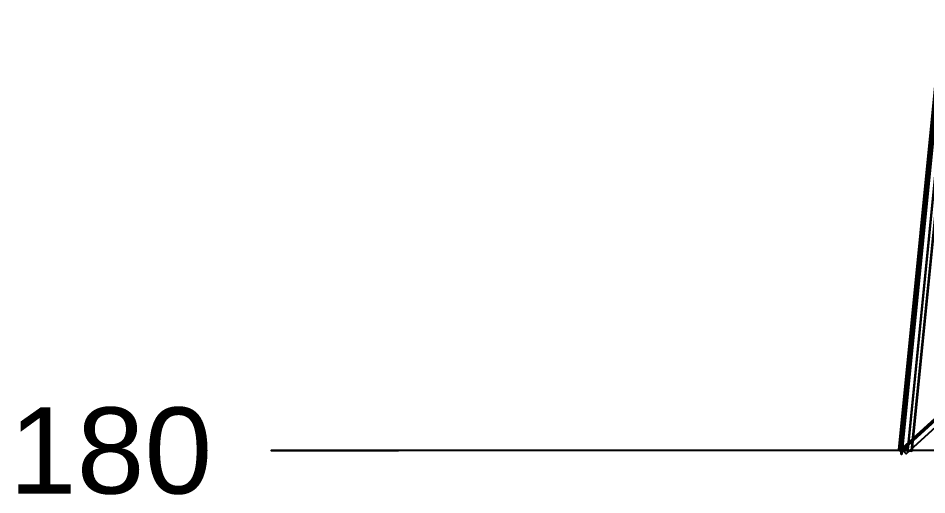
# Model space of a CAD drawing. Extents: x -15.8 to 15, y 4.5 to 69.4.
# Drawn here: x -15.78 to -5.22, y 4.49 to 10.02 of the extents above; entities that cross this region are included whole.
import ezdxf
from ezdxf.enums import TextEntityAlignment as Align

# ---------------------------------------------------------------- set-up
doc = ezdxf.new("R2010")
doc.units = 0
doc.styles.add('PLS_View', font='ARIAL.TTF')

msp = doc.modelspace()

# ---------------------------------------------------------------- linework, layer by layer
at = {"layer": '1', "color": 3}
for points in [[(-4.8987, 9.9953, 5.0545), (-5.3987, 4.9953, 5.5545), (-5.5472, 5.0085, 5.5382), (-5.0472, 10.0085, 5.0382)], [(-5.0472, 10.0085, 5.0382), (-5.5472, 5.0085, 5.5382), (-5.5325, 4.9922, 5.3898), (-5.0325, 9.9922, 4.8898)], [(-5.0325, 9.9922, -4.8898), (-5.5325, 4.9922, -5.3898), (-5.5472, 5.0085, -5.5382), (-5.0472, 10.0085, -5.0382)], [(-5.0472, 10.0085, -5.0382), (-5.5472, 5.0085, -5.5382), (-5.3987, 4.9953, -5.5545), (-4.8987, 9.9953, -5.0545)], [(-5.0325, 9.9922, 4.8898), (-5.5325, 4.9922, 5.3898), (-5.5166, 4.9908, 5.3916), (-5.0166, 9.9908, 4.8916)], [(-5.0166, 9.9908, -4.8916), (-5.5166, 4.9908, -5.3916), (-5.5325, 4.9922, -5.3898), (-5.0325, 9.9922, -4.8898)], [(-5.0298, 10.0054, 5.0241), (-5.5298, 5.0054, 5.5241), (-5.3971, 4.9936, 5.5386), (-4.8971, 9.9936, 5.0386)], [(-5.0166, 9.9908, 4.8916), (-5.5166, 4.9908, 5.3916), (-5.5298, 5.0054, 5.5241), (-5.0298, 10.0054, 5.0241)], [(-5.0298, 10.0054, -5.0241), (-5.5298, 5.0054, -5.5241), (-5.5166, 4.9908, -5.3916), (-5.0166, 9.9908, -4.8916)], [(-4.8971, 9.9936, -5.0386), (-5.3971, 4.9936, -5.5386), (-5.5298, 5.0054, -5.5241), (-5.0298, 10.0054, -5.0241)], [(-4.8971, 9.9936, 5.0386), (-5.3971, 4.9936, 5.5386), (-5.3987, 4.9953, 5.5545), (-4.8987, 9.9953, 5.0545)], [(-4.8987, 9.9953, -5.0545), (-5.3987, 4.9953, -5.5545), (-5.3971, 4.9936, -5.5386), (-4.8971, 9.9936, -5.0386)], [(-5.5472, 5.0085, 5.5382), (-5.3987, 4.9953, 5.5545), (-5.3971, 4.9936, 5.5386)], [(-5.5472, 5.0085, 5.5382), (-5.3971, 4.9936, 5.5386), (-5.5298, 5.0054, 5.5241)], [(-5.5472, 5.0085, 5.5382), (-5.5298, 5.0054, 5.5241), (-5.5166, 4.9908, 5.3916)], [(-5.5472, 5.0085, 5.5382), (-5.5166, 4.9908, 5.3916), (-5.5325, 4.9922, 5.3898)], [(-5.5472, 5.0085, -5.5382), (-5.5325, 4.9922, -5.3898), (-5.5166, 4.9908, -5.3916)], [(-5.5472, 5.0085, -5.5382), (-5.5166, 4.9908, -5.3916), (-5.5298, 5.0054, -5.5241)], [(-5.5472, 5.0085, -5.5382), (-5.5298, 5.0054, -5.5241), (-5.3971, 4.9936, -5.5386)], [(-5.5472, 5.0085, -5.5382), (-5.3971, 4.9936, -5.5386), (-5.3987, 4.9953, -5.5545)]]:
    msp.add_3dface(points, dxfattribs=at)
at = {"layer": '1', "color": 5}
for points in [[(-4.9441, 10.017, 0.0205), (-5.4441, 5.017, 5.5205), (-5.5237, 5.0163, 5.5126), (-5.0237, 10.0163, 0.0126)], [(-5.0237, 10.0163, 0.0126), (-5.5237, 5.0163, 5.5126), (-5.5179, 4.957, 5.4593), (-5.0179, 9.957, -0.0407)], [(-5.0217, 9.9581, 0.0401), (-5.5217, 4.9581, -5.4599), (-5.5223, 5.0173, -5.5137), (-5.0223, 10.0173, -0.0137)], [(-5.0223, 10.0173, -0.0137), (-5.5223, 5.0173, -5.5137), (-5.4425, 5.0142, -5.5181), (-4.9425, 10.0142, -0.0181)], [(-5.0157, 9.9579, 0.0397), (-5.5157, 4.9579, -5.4603), (-5.5217, 4.9581, -5.4599), (-5.0217, 9.9581, 0.0401)], [(-5.0179, 9.957, -0.0407), (-5.5179, 4.957, 5.4593), (-5.512, 4.957, 5.4599), (-5.012, 9.957, -0.0401)], [(-5.0173, 10.0119, 0.0092), (-5.5173, 5.0119, 5.5092), (-5.4437, 5.0125, 5.5165), (-4.9437, 10.0125, 0.0165)], [(-5.012, 9.957, -0.0401), (-5.512, 4.957, 5.4599), (-5.5173, 5.0119, 5.5092), (-5.0173, 10.0119, 0.0092)], [(-0.0097, 10.0046, -4.939), (-5.5097, 5.0046, -5.439), (-5.5168, 5.0202, -5.5172), (-0.0168, 10.0202, -5.0172)], [(-0.0168, 10.0202, -5.0172), (-5.5168, 5.0202, -5.5172), (-5.4634, 4.963, -5.5335), (0.0366, 9.963, -5.0335)], [(-5.0163, 10.0126, -0.01), (-5.5163, 5.0126, -5.51), (-5.5157, 4.9579, -5.4603), (-5.0157, 9.9579, 0.0397)], [(-4.9425, 10.0097, -0.0141), (-5.4425, 5.0097, -5.5141), (-5.5163, 5.0126, -5.51), (-5.0163, 10.0126, -0.01)], [(0.0378, 9.9615, 5.0304), (-5.4622, 4.9615, 5.5304), (-5.5161, 5.0195, 5.5187), (-0.0161, 10.0195, 5.0187)], [(-0.0161, 10.0195, 5.0187), (-5.5161, 5.0195, 5.5187), (-5.5121, 5.0072, 5.4397), (-0.0121, 10.0072, 4.9397)], [(-0.0123, 10.0148, -5.0125), (-5.5123, 5.0148, -5.5125), (-5.5057, 5.0003, -5.4403), (-0.0057, 10.0003, -4.9403)], [(0.0372, 9.9619, -5.0277), (-5.4628, 4.9619, -5.5277), (-5.5123, 5.0148, -5.5125), (-0.0123, 10.0148, -5.0125)], [(-0.0121, 10.0072, 4.9397), (-5.5121, 5.0072, 5.4397), (-5.508, 5.0029, 5.4406), (-0.008, 10.0029, 4.9406)], [(-0.0117, 10.0143, 5.0136), (-5.5117, 5.0143, 5.5136), (-5.4619, 4.9606, 5.5245), (0.0381, 9.9606, 5.0245)], [(-0.008, 10.0029, 4.9406), (-5.508, 5.0029, 5.4406), (-5.5117, 5.0143, 5.5136), (-0.0117, 10.0143, 5.0136)], [(-0.0057, 10.0003, -4.9403), (-5.5057, 5.0003, -5.4403), (-5.5097, 5.0046, -5.439), (-0.0097, 10.0046, -4.939)], [(0.0366, 9.963, -5.0335), (-5.4634, 4.963, -5.5335), (-5.4628, 4.9619, -5.5277), (0.0372, 9.9619, -5.0277)], [(0.0381, 9.9606, 5.0245), (-5.4619, 4.9606, 5.5245), (-5.4622, 4.9615, 5.5304), (0.0378, 9.9615, 5.0304)], [(-4.9437, 10.0125, 0.0165), (-5.4437, 5.0125, 5.5165), (-5.4441, 5.017, 5.5205), (-4.9441, 10.017, 0.0205)], [(-4.9425, 10.0142, -0.0181), (-5.4425, 5.0142, -5.5181), (-5.4425, 5.0097, -5.5141), (-4.9425, 10.0097, -0.0141)], [(-5.5237, 5.0163, 5.5126), (-5.4441, 5.017, 5.5205), (-5.4437, 5.0125, 5.5165)], [(-5.5237, 5.0163, 5.5126), (-5.4437, 5.0125, 5.5165), (-5.5173, 5.0119, 5.5092)], [(-5.5237, 5.0163, 5.5126), (-5.5173, 5.0119, 5.5092), (-5.512, 4.957, 5.4599)], [(-5.5237, 5.0163, 5.5126), (-5.512, 4.957, 5.4599), (-5.5179, 4.957, 5.4593)], [(-5.5223, 5.0173, -5.5137), (-5.5217, 4.9581, -5.4599), (-5.5157, 4.9579, -5.4603)], [(-5.5223, 5.0173, -5.5137), (-5.5157, 4.9579, -5.4603), (-5.5163, 5.0126, -5.51)], [(-5.5223, 5.0173, -5.5137), (-5.5163, 5.0126, -5.51), (-5.4425, 5.0097, -5.5141)], [(-5.5223, 5.0173, -5.5137), (-5.4425, 5.0097, -5.5141), (-5.4425, 5.0142, -5.5181)], [(-5.5168, 5.0202, -5.5172), (-5.5097, 5.0046, -5.439), (-5.5057, 5.0003, -5.4403)], [(-5.5168, 5.0202, -5.5172), (-5.5057, 5.0003, -5.4403), (-5.5123, 5.0148, -5.5125)], [(-5.5168, 5.0202, -5.5172), (-5.5123, 5.0148, -5.5125), (-5.4628, 4.9619, -5.5277)], [(-5.5168, 5.0202, -5.5172), (-5.4628, 4.9619, -5.5277), (-5.4634, 4.963, -5.5335)], [(-5.5161, 5.0195, 5.5187), (-5.4622, 4.9615, 5.5304), (-5.4619, 4.9606, 5.5245)], [(-5.5161, 5.0195, 5.5187), (-5.4619, 4.9606, 5.5245), (-5.5117, 5.0143, 5.5136)], [(-5.5161, 5.0195, 5.5187), (-5.5117, 5.0143, 5.5136), (-5.508, 5.0029, 5.4406)], [(-5.5161, 5.0195, 5.5187), (-5.508, 5.0029, 5.4406), (-5.5121, 5.0072, 5.4397)]]:
    msp.add_3dface(points, dxfattribs=at)
at = {"layer": 'Annotation', "color": 7}
for p, q in [((0, 5), (-12.8366, 5)), ((-11.3594, 5, -0.2605), (-12.8366, 5)), ((-12.8366, 5), (-11.3594, 5, 0.2605)), ((-11.4924, 5, -2.0264), (-12.067, 5, -2.1277)), ((-11.4924, 5, 2.0264), (-12.067, 5, 2.1277)), ((-10.9659, 5, -3.9913), (-11.5142, 5, -4.1908)), ((-10.9659, 5, 3.9913), (-11.5142, 5, 4.1908)), ((-10.1062, 5, -5.8348), (-10.6115, 5, -6.1266)), ((-10.1062, 5, 5.8348), (-10.6115, 5, 6.1266)), ((-8.9395, 5, -7.5011), (-9.3864, 5, -7.8762)), ((-8.9395, 5, 7.5011), (-9.3864, 5, 7.8762)), ((-7.4265, 5, -7.4265), (-8.6643, 5, -8.6643)), ((-7.4265, 5, 7.4265), (-8.6643, 5, 8.6643)), ((-7.5011, 5, -8.9395), (-7.8762, 5, -9.3864)), ((-7.5011, 5, 8.9395), (-7.8762, 5, 9.3864)), ((-5.8348, 5, -10.1062), (-6.1266, 5, -10.6115)), ((-5.8348, 5, 10.1062), (-6.1266, 5, 10.6115))]:
    msp.add_line(p, q, dxfattribs=at)
msp.add_3dface([(-11.3594, 5, -0.2605), (-12.8366, 5), (-11.3594, 5, 0.2605)], dxfattribs=at)

# ---------------------------------------------------------------- texts
at = {"layer": 'Annotation', "color": 7, "style": 'PLS_View'}
msp.add_text('180', height=1, dxfattribs=at).set_placement((-15.885, 4.5), (-13.5225, 4.5), align=Align.ALIGNED)

doc.saveas('drawing.dxf')
